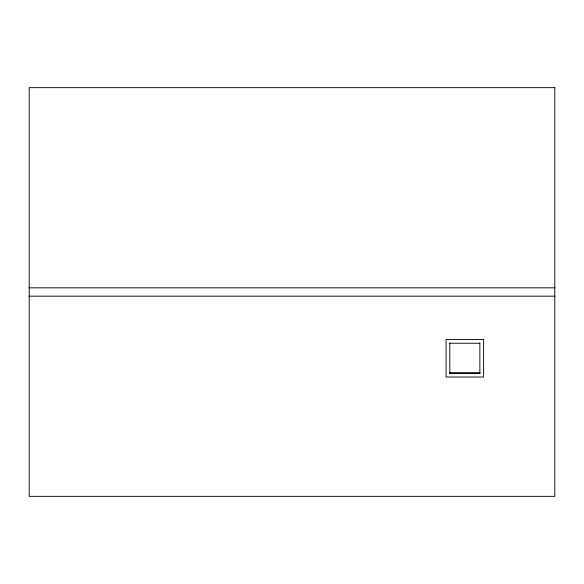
<?xml version="1.0" encoding="UTF-8"?>
<svg xmlns="http://www.w3.org/2000/svg" width="584" height="584" viewBox="0 0 584 584"><rect width="100%" height="100%" fill="white"/><g stroke="black" fill="none" stroke-linecap="round" stroke-linejoin="round"><path stroke-width="0.88" d="M29.2 287.832L554.8 287.832M29.2 296.168L554.8 296.168M449.833 343.231L479.865 343.231M449.651 372.855L480.041 372.855M449.651 373.264L480.041 373.264M479.865 343.034L479.865 373.264M449.833 343.034L449.833 373.264M554.8 87.651L29.2 87.651L29.2 496.349L554.8 496.349L554.8 87.651M483.618 339.479L446.074 339.479L446.074 377.016L483.618 377.016L483.618 339.479"/></g></svg>
